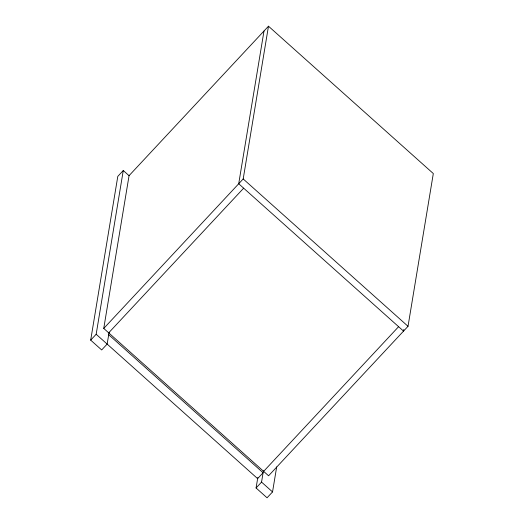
<?xml version="1.0" encoding="UTF-8"?>
<svg xmlns="http://www.w3.org/2000/svg" width="524" height="524" viewBox="0 0 524 524"><rect width="100%" height="100%" fill="white"/><g stroke="black" fill="none" stroke-linecap="round" stroke-linejoin="round"><path stroke-width="0.79" d="M109.09 332.386L107.151 344.085L101.676 349.953L90.685 340.135L117.795 176.392L123.271 170.516L129.055 175.691L103.752 328.424L268.589 475.779L408.026 326.301L433.315 173.555L268.478 26.2L129.042 175.678M90.685 340.135L96.167 334.26L123.271 170.516M263.998 31.008L238.708 183.754L403.546 331.109L403.808 329.498M103.752 328.424L243.195 178.946L268.478 26.2M276.679 466.923L272.539 491.925L267.057 497.8L256.072 487.975L257.808 477.488M256.072 487.975L261.548 482.106L263.415 470.814M108.697 332.845L243.653 188.175M263.644 471.358L398.6 326.688M243.195 178.946L408.026 326.301M108.704 334.725L263.094 472.746L257.618 478.622L96.167 334.26M261.548 482.106L272.539 491.925"/></g></svg>
